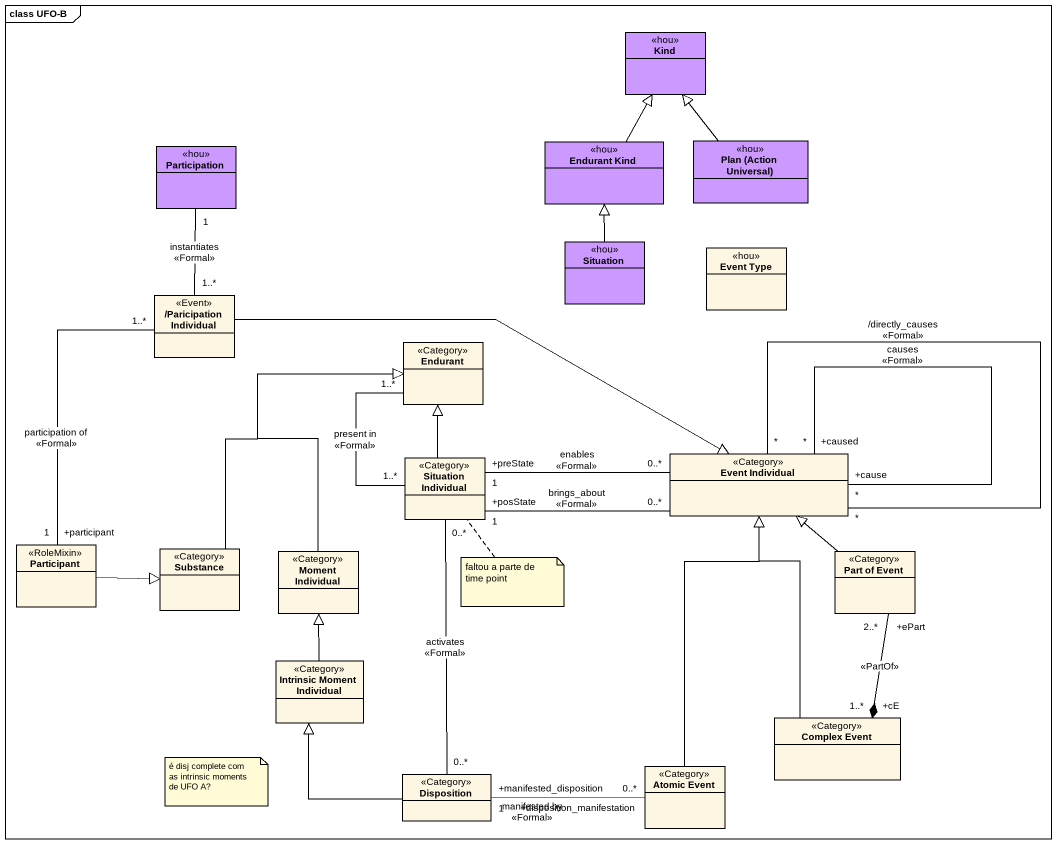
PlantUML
@startuml
mainframe class UFO-B
hide circle
hide empty members
class Kind <<hou>> #CC99FF
class Participation <<hou>> #CC99FF
class "Endurant Kind" as Endurant_Kind <<hou>> #CC99FF
class "Plan (Action Universal)" as Plan_Action_Universal <<hou>> #CC99FF
class Situation <<hou>> #CC99FF
class "Event Type" as Event_Type <<hou>>
class "/Paricipation Individual" as Paricipation_Individual <<Event>>
class Endurant <<Category>>
class "Situation Individual" as Situation_Individual <<Category>>
class "Event Individual" as Event_Individual <<Category>>
class "Participant" as Participant_ <<RoleMixin>>
class Substance <<Category>>
class "Moment Individual" as Moment_Individual <<Category>>
class "Part of Event" as Part_of_Event <<Category>>
class "Intrinsic Moment Individual" as Intrinsic_Moment_Individual <<Category>>
class "Complex Event" as Complex_Event <<Category>>
class Disposition <<Category>>
class "Atomic Event" as Atomic_Event <<Category>>
Endurant_Kind -up-|> Kind
Plan_Action_Universal -up-|> Kind
Situation -up-|> Endurant_Kind
Paricipation_Individual "1..*" -up- "1" Participation : instantiates\n<<Formal>>
Paricipation_Individual -right-|> Event_Individual
Paricipation_Individual "1..*" -- "+participant\n1" Participant_ : participation of\n<<Formal>>
Endurant "1..*" -- "1..*" Situation_Individual : present in\n<<Formal>>
Situation_Individual -up-|> Endurant
Situation_Individual "0..*" -- "0..*" Disposition : activates\n<<Formal>>
Event_Individual "0..*" -left- "+preState\n1" Situation_Individual : enables\n<<Formal>>
Event_Individual "0..*" -left- "+posState\n1" Situation_Individual : brings_about\n<<Formal>>
Event_Individual "+cause\n*" -- "+caused\n*" Event_Individual : causes\n<<Formal>>
Event_Individual "*" -- "*" Event_Individual : /directly_causes\n<<Formal>>
Participant_ -right-|> Substance
Substance -up-|> Endurant
Moment_Individual -up-|> Endurant
Part_of_Event -up-|> Event_Individual
Intrinsic_Moment_Individual -up-|> Moment_Individual
Complex_Event -up-|> Event_Individual
Complex_Event "+cE\n1..*" *-up- "+ePart\n2..*" Part_of_Event : <<PartOf>>
Disposition -up-|> Intrinsic_Moment_Individual
Disposition "+manifested_disposition\n1" -right- "+disposition_manifestation\n0..*" Atomic_Event : manifested by\n<<Formal>>
Atomic_Event -up-|> Event_Individual
note bottom of Situation_Individual : faltou a parte de time point
note as N2
  é disj complete com as intrinsic moments de UFO A?
end note
@enduml
